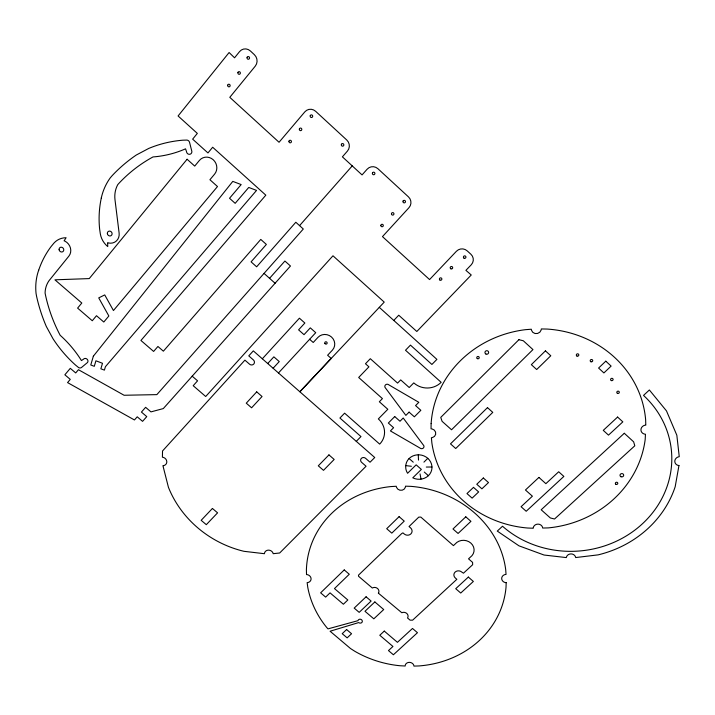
<?xml version="1.0" encoding="UTF-8"?>
<svg xmlns="http://www.w3.org/2000/svg" width="715" height="715" viewBox="0 0 715 715"><rect width="100%" height="100%" fill="white"/><g stroke="black" fill="none" stroke-linecap="round" stroke-linejoin="round"><path stroke-width="1.07" d="M409.096 458.521C405.182 462.346 404.556 468.745 407.586 473.276L416.166 464.83L421.358 469.415L412.778 477.834C417.819 480.346 424.263 479.577 428.41 475.698A13.219 12.244 9.8 0 0 427.776 458.315A13.219 12.244 9.8 0 0 409.096 458.521L413.261 462.194M299.567 225.627L352.245 165.889M269.564 278.323L284.91 261.038L290.46 266.016L163.306 408.578L150.963 411.885L145.628 407.318L141.427 412.072L146.754 416.631L142.553 421.358L137.235 416.809L134.447 419.964L67.559 382.596L70.267 379.388L64.868 374.794L70.302 368.332L75.71 372.944L78.444 369.709L124.088 395.261L156.853 394.626L303.303 229.006L295.822 222.249L256.64 266.811L251.09 261.869L266.364 244.432L260.769 239.418L163.369 351.181L157.935 346.471L153.618 351.44L140.935 340.465L265.819 195.168L212.668 147.245L207.958 152.947L192.648 139.148L197.331 133.401L178.089 115.973L229.104 52.526L234.565 57.808L239.57 51.596A8.151 7.624 76.1 0 1 250.366 50.944L254.352 54.662A8.133 7.624 76.2 0 1 255.282 66.12L229.792 97.329L279.047 142.267L304.822 111.871A7.937 7.615 76.7 0 1 315.61 111.281L346.793 140.033A7.829 7.606 77.2 0 1 347.436 151.079L342.396 156.844L362.058 174.916L367.135 169.205A7.731 7.606 78.2 0 1 377.895 168.695L408.506 196.92A7.633 7.597 83.6 0 1 408.962 207.699L382.471 236.611L429.563 279.574L456.447 251.251A7.588 7.436 -14.8 0 1 467.172 250.849L470.953 254.29A7.588 7.427 -14.6 0 1 471.239 264.8L465.912 270.35L471.248 274.989L416.818 331.483L398.738 315.217L393.786 320.427L379.29 307.361M262.36 358.76L299.415 318.184L304.858 323.019L298.593 329.856L304.018 334.674L310.301 327.854L315.726 332.681L278.501 372.935M267.75 363.497L273.854 356.839L279.243 361.576L273.13 368.216M356.284 441.343L374.74 457.511L370.048 462.221L365.597 458.324A3.003 2.78 15.9 0 0 361.379 458.378A3.003 2.78 15.9 0 0 361.611 462.337L366.062 466.234L279.672 552.999L273.21 553.678A4.505 4.022 21.6 0 0 268.5 550.13A4.505 4.022 21.6 0 0 264.425 553.705L243.958 551.31A102.057 93.424 25.7 0 1 168.427 487.29L162.922 465.662L163.395 465.662A4.603 4.129 32.2 0 0 166.774 461.372A4.603 4.129 32.2 0 0 162.412 457.189L162.528 450.977L244.914 360.137L249.517 364.167A3.066 2.869 33.5 0 0 253.745 364.06A3.066 2.869 33.5 0 0 253.378 359.922L248.775 355.882L253.316 350.877L356.284 441.343L360.968 436.579L339.92 418.025L344.612 413.172L379.674 444.113A18.93 17.687 16.5 0 0 378.342 418.919L387.816 409.284L379.352 401.759L382.427 398.613L358.68 377.484L368.913 366.822L365.472 363.756L370.307 358.707L397.585 383.097L400.704 379.906L409.212 387.521L413.779 382.891A19.439 18.554 7.8 0 0 441.155 382.328L405.512 350.243L410.464 345.122L431.905 364.453L436.901 359.377L393.786 320.427M423.932 462.122L427.785 458.333M426.31 467.056L431.967 467.002M405.763 465.617L411.384 466.269M192.183 376.161L197.572 380.827L193.202 385.698L205.697 396.512L332.976 255.791L384.223 302.114L299.898 391.731L331.197 358.43L327.613 355.248L332.359 350.189A9.67 9.224 26.9 0 0 331.483 336.997A9.67 9.224 26.9 0 0 317.952 337.382L313.224 342.485L309.622 339.285M424.263 472.043L428.41 475.698M264.041 273.407L275.087 283.247M420.045 473.938L421.019 479.113M418.293 454.812L418.498 460.094M431.118 423.602L431.047 428.83L432.057 428.937A4.782 4.469 8.1 0 1 432.387 437.589L431.395 437.723L431.869 442.907A107.563 99.76 -4.1 0 0 527.724 528.028L533.256 528.233L533.283 527.679A4.746 4.281 0.3 0 1 538.154 524.131A4.746 4.281 0.3 0 1 542.694 528.036L548.208 527.902A107.563 99.76 -4.1 0 0 645.18 439.546L645.457 434.246A5.023 4.567 -12.2 0 1 640.935 430.01A5.023 4.567 -12.2 0 1 645.109 425.175L645.797 425.13L645.636 419.759A107.563 99.76 -4.1 0 0 547.172 329.061L541.318 328.945L541.166 330.008A5.041 4.791 -12.9 0 1 531.46 330.196L531.325 329.231L525.489 329.669A107.563 99.76 -4.1 0 0 431.118 423.602M506.193 582.662L506.014 587.453A100.377 89.697 11.2 0 1 419.097 665.933L413.958 666.103L413.797 665.29A4.442 3.861 11.1 0 0 409.382 662.367A4.442 3.861 11.1 0 0 405.253 665.2L405.173 666.014L400.025 665.745A100.377 89.697 11.2 0 1 354.935 651.356L350.52 648.541L330.08 631.229L358.68 622.577A2.234 1.966 14.3 0 0 362.013 620.2L361.155 619.467A2.234 1.966 14.3 0 0 357.983 620.665L327.971 628.878L326.666 627.421A100.377 89.697 11.2 0 1 307.763 587.301L307.146 582.609L308.067 582.502A4.496 3.995 18.4 0 0 311.061 578.587A4.496 3.995 18.4 0 0 307.459 574.681L306.52 574.565L306.404 569.846A100.377 89.697 11.2 0 1 390.855 486.575L396.253 486.272L396.423 487.174A4.683 4.308 11.7 0 0 405.432 487.085L405.512 486.173L410.955 486.361A100.377 89.697 11.2 0 1 505.693 569.596L506.041 574.431L505.067 574.547A4.647 4.138 3.9 0 0 501.698 578.551A4.647 4.138 3.9 0 0 505.21 582.546L506.193 582.662M678.955 465.572L675.183 486.727A107.429 98.295 -5.3 0 1 598.106 554.867L575.673 557.557A4.719 4.201 -1 0 0 570.999 553.911A4.719 4.201 -1 0 0 566.316 557.584L544.052 555.028L518.965 545.831L497.283 531.093L502.52 526.24A99.608 91.136 -5.2 0 0 642.526 523.693A99.608 91.136 -5.2 0 0 643.527 395.404L649.372 389.979L666.496 410.919L676.837 435.238L679.25 456.679L677.99 457.001A4.978 4.46 -12 0 0 674.826 461.774A4.978 4.46 -12 0 0 678.955 465.572M101.298 197.948L100.842 200.307A100.797 94.514 52.9 0 0 99.626 229.05L100.332 233.921A19.564 17.92 52.4 0 0 107.751 246.568L107.643 242.662L108.457 242.966A10.01 9.143 52.3 0 0 119.128 233.144L114.99 199.717A26.249 24.212 55.8 0 1 117.778 184.604L119.325 182.906A151.294 142.58 43.4 0 1 153.01 156.934A119.87 109.082 70.2 0 0 183.594 149.667L185.534 148.827L186.535 151.687A2.815 2.637 62.2 0 0 189.475 154.324A2.815 2.637 62.2 0 0 191.861 151.419L189.538 142.294A2.958 2.762 63.1 0 0 186.794 140.077L182.79 140.194A122.024 114.346 48.4 0 0 148.747 148.434L136.306 155.012A161.125 151.857 43.5 0 0 112.166 175.64L110.226 177.892A59.694 55.332 54.2 0 0 101.298 197.948M93.352 356.195L90.778 364.99L94.291 366.321L95.917 360.789L102.495 363.283L100.86 368.806L104.408 370.12L105.427 366.697L256.542 190.405L248.74 187.446L235.172 203.337L229.533 198.261L241.169 184.568L232.786 181.387L93.352 356.195M38.699 270.181L37.984 272.308A57.79 52.302 47.1 0 0 36.045 293.365L36.572 296.287A161.804 150.936 46.7 0 0 46.314 326.469L53.026 338.767A120.88 111.379 47 0 0 75.397 364.954L78.15 367.215A2.699 2.413 41.9 0 0 81.483 367.51L87.453 362.55A2.583 2.315 42 0 0 86.989 359.1A2.583 2.315 42 0 0 83.521 359.189L81.439 360.583L80.348 358.85A102.62 89.25 41.5 0 0 60.158 335.272A151.938 141.722 46.7 0 1 45.537 295.295L45.081 293.034A25.204 22.657 47.3 0 1 49.076 280.629L68.899 256.095A9.938 8.938 51 0 0 64.922 241.125L64.109 240.83L66.093 237.72A19.359 17.446 50.5 0 0 53.947 243.1L51.069 246.577A97.499 89.071 45.1 0 0 38.699 270.181M378.601 592.762L378.351 593.137L401.812 612.746A4.165 3.673 11.4 0 1 406.826 613.497A4.165 3.673 11.4 0 1 407.541 617.975L410.079 620.155L412.618 620.164L456.84 579.311L455.339 578.006A4.692 4.192 7.3 0 1 455.142 572.063A4.692 4.192 7.3 0 1 461.774 572.063L463.463 573.198L472.651 564.716L472.588 562.392L468.531 558.844L470.211 557.28A10.502 9.456 6.5 0 0 470.827 543.051A10.502 9.456 6.5 0 0 455.115 544.052L453.435 545.634L420.84 517.097L418.784 517.115L409.043 526.535L410.562 527.867A4.71 4.272 11.1 0 1 410.848 533.935A4.71 4.272 11.1 0 1 404.216 533.971L402.929 532.854L401.651 533.605L358.492 575.155L358.555 576.272L372.354 588.034L373.194 587.641A4.156 3.7 13.4 0 1 377.699 588.659A4.156 3.7 13.4 0 1 378.601 592.762M187.098 159.248L89.259 278.591L54.921 279.815L81.805 303.026L77.613 308.102L92.28 320.749L96.48 315.708L103.8 322.027L108.859 315.994L98.733 297.887L104.73 294.92L113.444 310.542L217.494 186.535L209.924 179.733L214.598 174.138A10.305 9.688 60.9 0 0 213.231 159.758A10.305 9.688 60.9 0 0 199.378 160.455L194.721 166.095L187.098 159.248M256.712 391.856L246.264 403.171L251.591 407.8L262.048 396.512L256.712 391.856M212.418 508.454L201.165 520.314L206.304 524.676L217.583 512.843L212.418 508.454M328.954 454.892L318.291 465.814L323.502 470.345L334.173 459.45L328.954 454.892M394.725 416.568L388.334 423.048L393.599 427.704L390.408 430.922L420 448.064A2.377 2.216 9.4 0 0 423.352 448.01A2.377 2.216 9.4 0 0 423.217 444.873L403.206 418.007L399.998 421.242L394.725 416.568M409.087 412.135L405.861 415.388L385.608 388.173A2.404 2.279 14.4 0 1 385.448 384.938A2.404 2.279 14.4 0 1 388.835 384.858L418.82 402.313L415.567 405.593L420.849 410.303L414.36 416.827L409.087 412.135M518.911 339.697L440.753 417.39L442.093 421.332L451.54 429.769L532.952 349.59L523.317 340.769L518.911 339.697M487.487 407.622L450.495 443.863L455.723 448.519L492.769 412.376L487.487 407.622M545.438 350.851L531.343 364.659L536.679 369.53L550.782 355.766L545.438 350.851M344.237 569.918L320.624 592.833L325.647 597.114L330.044 592.86L343.388 604.238L347.83 599.983L334.468 588.579L349.286 574.252L344.237 569.918M399.104 516.659L386.699 528.698L391.802 533.131L404.225 521.119L399.104 516.659M473.491 487.362L466.975 493.573L472.123 498.132L478.648 491.938L473.491 487.362M483.34 477.986L476.771 484.252L481.919 488.819L488.497 482.571L483.34 477.986M605.802 361.173L598.589 368.046L603.898 372.944L611.119 366.089L605.802 361.173M366.089 596.784L354.184 608.099L359.18 612.362L371.103 601.074L366.089 596.784M465.787 516.82L452.979 528.975L458.074 533.453L470.926 521.351L465.787 516.82M374.848 601.95L364.981 611.28L373.82 618.832L383.714 609.546L374.848 601.95M346.605 629.531L342.217 633.678L347.159 637.869L351.557 633.731L346.605 629.531M538.922 477.423L525.453 489.998L532.398 496.192L521.074 506.712L526.195 511.27L563.858 476.422L558.692 471.766L545.876 483.671L538.922 477.423M384.277 631.086L379.79 635.26L392.937 646.467L388.468 650.578L393.393 654.77L417.462 632.703L412.501 628.458L397.433 642.32L384.277 631.086M617.59 417.06L603.272 430.367L608.492 435.131L622.828 421.868L617.59 417.06M624.302 433.272L541.183 509.777L550.344 517.964L554.545 519.01L634.804 445.794L633.633 441.825L624.302 433.272M468.352 577.077L455.732 588.695L460.728 593.039L473.366 581.447L468.352 577.077M464.071 258.213L463.597 257.775A1.269 1.242 -15.2 0 1 464.419 255.899A1.269 1.242 -15.2 0 1 465.921 257.284A1.269 1.242 -15.2 0 1 464.071 258.213M237.979 72.358A1.341 1.251 74.1 0 0 239.185 74.315A1.341 1.251 74.1 0 0 240.16 72.287A1.341 1.251 74.1 0 0 237.979 72.358M227.674 85.237A1.332 1.242 72 0 0 229.3 86.801A1.332 1.242 72 0 0 229.721 84.576A1.332 1.242 72 0 0 227.674 85.237M299.442 128.736A1.305 1.251 73.5 0 0 300.613 130.657A1.305 1.251 73.5 0 0 301.614 128.682A1.305 1.251 73.5 0 0 299.442 128.736M288.958 141.239A1.296 1.242 70.2 0 0 290.567 142.777A1.296 1.242 70.2 0 0 291.023 140.605A1.296 1.242 70.2 0 0 288.958 141.239M310.283 115.589A1.323 1.269 77 0 0 311.517 117.51A1.323 1.269 77 0 0 312.482 115.472A1.323 1.269 77 0 0 310.283 115.589M341.439 144.269A1.305 1.269 77.6 0 0 342.655 146.173A1.305 1.269 77.6 0 0 343.638 144.162A1.305 1.269 77.6 0 0 341.439 144.269M247.113 57.298A1.359 1.269 76.3 0 0 248.382 59.256A1.359 1.269 76.3 0 0 249.32 57.164A1.359 1.269 76.3 0 0 247.113 57.298M615.946 484.314A1.224 1.108 -7.2 0 0 617.796 483.331A1.224 1.108 -7.2 0 0 615.973 482.393A1.224 1.108 -7.2 0 0 615.946 484.314M477.289 358.599A1.233 1.171 -1.8 0 0 479.22 357.741A1.233 1.171 -1.8 0 0 477.477 356.579A1.233 1.171 -1.8 0 0 477.289 358.599M576.933 356.043A1.26 1.189 -13.8 0 0 578.819 354.971A1.26 1.189 -13.8 0 0 576.933 353.988A1.26 1.189 -13.8 0 0 576.933 356.043M617.403 393.33A1.26 1.162 -13.3 0 0 619.306 392.285A1.26 1.162 -13.3 0 0 617.438 391.311A1.26 1.162 -13.3 0 0 617.403 393.33M611.397 380.603A1.269 1.171 -14 0 0 613.095 379.263A1.269 1.171 -14 0 0 611.057 378.601A1.269 1.171 -14 0 0 611.397 380.603M590.93 361.763A1.269 1.18 -14.3 0 0 592.717 360.53A1.269 1.18 -14.3 0 0 590.733 359.725A1.269 1.18 -14.3 0 0 590.93 361.763M485.905 354.023A1.85 1.77 -3.6 0 0 488.649 352.423A1.85 1.77 -3.6 0 0 485.834 350.967A1.85 1.77 -3.6 0 0 485.905 354.023M620.897 476.708A1.85 1.671 -8 0 0 623.686 475.234A1.85 1.671 -8 0 0 620.951 473.813A1.85 1.671 -8 0 0 620.897 476.708M107.357 233.635A2.52 2.306 52.3 0 0 111.174 235.593A2.52 2.306 52.3 0 0 110.637 231.365A2.52 2.306 52.3 0 0 107.357 233.635M372.506 172.869A1.287 1.269 78.8 0 0 373.704 174.746A1.287 1.269 78.8 0 0 374.705 172.771A1.287 1.269 78.8 0 0 372.506 172.869M403.099 201.022A1.269 1.269 86 0 0 404.279 202.881A1.269 1.269 86 0 0 405.289 200.933A1.269 1.269 86 0 0 403.099 201.022M450.879 268.813A1.242 1.224 -8.1 0 0 452.684 267.642A1.242 1.224 -8.1 0 0 450.763 266.695A1.242 1.224 -8.1 0 0 450.879 268.813M439.823 279.958A1.242 1.216 -1.8 0 0 441.852 279.288A1.242 1.216 -1.8 0 0 440.252 277.894A1.242 1.216 -1.8 0 0 439.823 279.958M391.471 213.615A1.251 1.251 56.2 0 0 393.107 215.045A1.251 1.251 56.2 0 0 393.518 212.918A1.251 1.251 56.2 0 0 391.471 213.615M380.827 225.591A1.251 1.233 44.8 0 0 382.766 226.548A1.251 1.233 44.8 0 0 382.605 224.403A1.251 1.233 44.8 0 0 380.827 225.591M59.095 249.687A2.502 2.252 51 0 0 62.875 251.644A2.502 2.252 51 0 0 62.312 247.479A2.502 2.252 51 0 0 59.095 249.687M324.95 343.566A1.207 1.153 26.9 0 0 327.014 343.513A1.207 1.153 26.9 0 0 325.861 341.788A1.207 1.153 26.9 0 0 324.95 343.566"/></g></svg>
